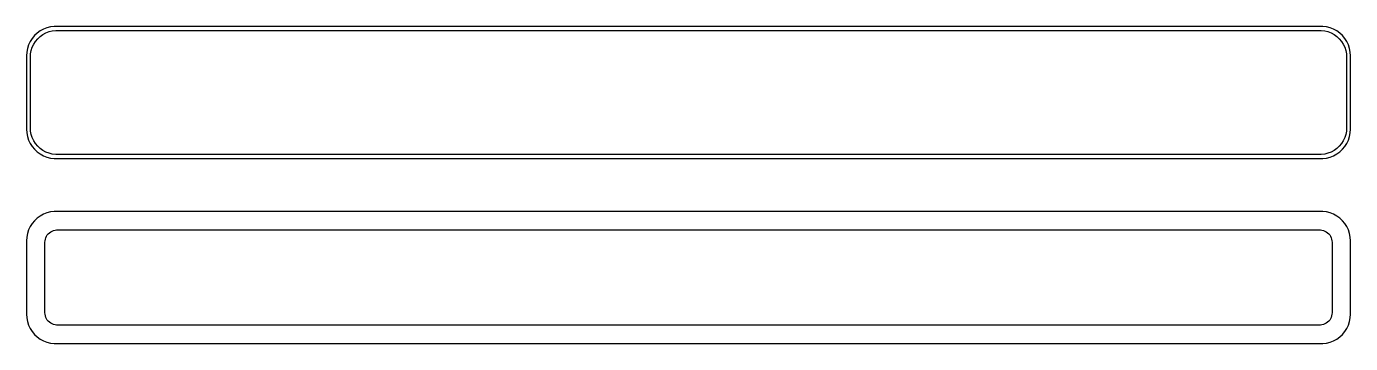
# Model space of a CAD drawing. Header units: metres. Extents: x -112 to 112, y 52 to 106.
import ezdxf

# ---------------------------------------------------------------- set-up
doc = ezdxf.new("R2010")
doc.units = ezdxf.units.M

msp = doc.modelspace()

# ---------------------------------------------------------------- linework, layer by layer
for p, q in [((-111.545, 103.689), (-111.882, 103.159)), ((-111.145, 104.173), (-111.545, 103.689)), ((-110.687, 104.603), (-111.145, 104.173)), ((-110.954, 103.191), (-110.588, 103.634)), ((-110.179, 104.972), (-110.687, 104.603)), ((-110.588, 103.634), (-110.168, 104.028)), ((-109.629, 105.274), (-110.179, 104.972)), ((-110.168, 104.028), (-109.703, 104.366)), ((-109.703, 104.366), (-109.199, 104.643)), ((-109.045, 105.505), (-109.629, 105.274)), ((-109.199, 104.643), (-108.665, 104.854)), ((-108.437, 105.661), (-109.045, 105.505)), ((-108.665, 104.854), (-108.108, 104.997)), ((-107.814, 105.74), (-108.437, 105.661)), ((-108.108, 104.997), (-107.537, 105.069)), ((107.814, 105.74), (-107.814, 105.74)), ((-107.537, 105.069), (107.537, 105.069)), ((107.537, 105.069), (108.108, 104.997)), ((108.437, 105.661), (107.814, 105.74)), ((108.108, 104.997), (108.665, 104.854)), ((109.045, 105.505), (108.437, 105.661)), ((108.665, 104.854), (109.199, 104.643)), ((109.629, 105.274), (109.045, 105.505)), ((109.199, 104.643), (109.703, 104.366)), ((110.179, 104.972), (109.629, 105.274)), ((109.703, 104.366), (110.168, 104.028)), ((110.168, 104.028), (110.588, 103.634)), ((110.687, 104.603), (110.179, 104.972)), ((110.588, 103.634), (110.954, 103.191)), ((111.145, 104.173), (110.687, 104.603)), ((111.545, 103.689), (111.145, 104.173)), ((111.882, 103.159), (111.545, 103.689)), ((-112.461, 101.377), (-112.5, 100.75)), ((-112.343, 101.993), (-112.461, 101.377)), ((-112.149, 102.591), (-112.343, 101.993)), ((-111.882, 103.159), (-112.149, 102.591)), ((-111.792, 101.074), (-111.685, 101.639)), ((-111.685, 101.639), (-111.507, 102.185)), ((-111.507, 102.185), (-111.262, 102.706)), ((-111.262, 102.706), (-110.954, 103.191)), ((110.954, 103.191), (111.262, 102.706)), ((111.262, 102.706), (111.507, 102.185)), ((111.507, 102.185), (111.685, 101.639)), ((111.685, 101.639), (111.792, 101.074)), ((112.149, 102.591), (111.882, 103.159)), ((112.343, 101.993), (112.149, 102.591)), ((112.461, 101.377), (112.343, 101.993)), ((112.5, 100.75), (112.461, 101.377)), ((-112.5, 100.75), (-112.5, 88.25)), ((-111.828, 100.5), (-111.792, 101.074)), ((-111.828, 88.5), (-111.828, 100.5)), ((111.792, 101.074), (111.828, 100.5)), ((111.828, 100.5), (111.828, 88.5)), ((112.5, 88.25), (112.5, 100.75)), ((-112.5, 88.25), (-112.461, 87.6233)), ((-111.792, 87.9262), (-111.828, 88.5)), ((-111.685, 87.3614), (-111.792, 87.9262)), ((111.792, 87.9262), (111.685, 87.3614)), ((111.828, 88.5), (111.792, 87.9262)), ((112.461, 87.6233), (112.5, 88.25)), ((-112.461, 87.6233), (-112.343, 87.0066)), ((-112.343, 87.0066), (-112.149, 86.4094)), ((-112.149, 86.4094), (-111.882, 85.8412)), ((-111.882, 85.8412), (-111.545, 85.3111)), ((-111.507, 86.8146), (-111.685, 87.3614)), ((-111.262, 86.2943), (-111.507, 86.8146)), ((-110.954, 85.8089), (-111.262, 86.2943)), ((-110.588, 85.3658), (-110.954, 85.8089)), ((110.954, 85.8089), (110.588, 85.3658)), ((111.262, 86.2943), (110.954, 85.8089)), ((111.507, 86.8146), (111.262, 86.2943)), ((111.685, 87.3614), (111.507, 86.8146)), ((111.545, 85.3111), (111.882, 85.8412)), ((111.882, 85.8412), (112.149, 86.4094)), ((112.149, 86.4094), (112.343, 87.0066)), ((112.343, 87.0066), (112.461, 87.6233)), ((-111.545, 85.3111), (-111.145, 84.8273)), ((-111.145, 84.8273), (-110.687, 84.3974)), ((-110.687, 84.3974), (-110.179, 84.0284)), ((-110.168, 84.9723), (-110.588, 85.3658)), ((-110.179, 84.0284), (-109.629, 83.7259)), ((-109.703, 84.6343), (-110.168, 84.9723)), ((-109.199, 84.3573), (-109.703, 84.6343)), ((-109.629, 83.7259), (-109.045, 83.4947)), ((-108.665, 84.1456), (-109.199, 84.3573)), ((-109.045, 83.4947), (-108.437, 83.3386)), ((-108.108, 84.0027), (-108.665, 84.1456)), ((-108.437, 83.3386), (-107.814, 83.2599)), ((-107.537, 83.9306), (-108.108, 84.0027)), ((-107.814, 83.2599), (107.814, 83.2599)), ((107.537, 83.9306), (-107.537, 83.9306)), ((108.108, 84.0027), (107.537, 83.9306)), ((107.814, 83.2599), (108.437, 83.3386)), ((108.665, 84.1456), (108.108, 84.0027)), ((108.437, 83.3386), (109.045, 83.4947)), ((109.199, 84.3573), (108.665, 84.1456)), ((109.045, 83.4947), (109.629, 83.7259)), ((109.703, 84.6343), (109.199, 84.3573)), ((109.629, 83.7259), (110.179, 84.0284)), ((110.168, 84.9723), (109.703, 84.6343)), ((110.588, 85.3658), (110.168, 84.9723)), ((110.179, 84.0284), (110.687, 84.3974)), ((110.687, 84.3974), (111.145, 84.8273)), ((111.145, 84.8273), (111.545, 85.3111)), ((-111.545, 72.1889), (-111.882, 71.6588)), ((-111.145, 72.6727), (-111.545, 72.1889)), ((-110.687, 73.1026), (-111.145, 72.6727)), ((-110.179, 73.4716), (-110.687, 73.1026)), ((-109.629, 73.7741), (-110.179, 73.4716)), ((-109.045, 74.0053), (-109.629, 73.7741)), ((-108.437, 74.1614), (-109.045, 74.0053)), ((-107.814, 74.2401), (-108.437, 74.1614)), ((107.814, 74.2401), (-107.814, 74.2401)), ((108.437, 74.1614), (107.814, 74.2401)), ((109.045, 74.0053), (108.437, 74.1614)), ((109.629, 73.7741), (109.045, 74.0053)), ((110.179, 73.4716), (109.629, 73.7741)), ((110.687, 73.1026), (110.179, 73.4716)), ((111.145, 72.6727), (110.687, 73.1026)), ((111.545, 72.1889), (111.145, 72.6727)), ((111.882, 71.6588), (111.545, 72.1889)), ((-112.461, 69.8767), (-112.5, 69.25)), ((-112.343, 70.4934), (-112.461, 69.8767)), ((-112.149, 71.0906), (-112.343, 70.4934)), ((-111.882, 71.6588), (-112.149, 71.0906)), ((-109.293, 69.5246), (-109.211, 69.7766)), ((-109.211, 69.7766), (-109.099, 70.0163)), ((-109.099, 70.0163), (-108.957, 70.24)), ((-108.957, 70.24), (-108.788, 70.4441)), ((-108.788, 70.4441), (-108.595, 70.6255)), ((-108.595, 70.6255), (-108.38, 70.7812)), ((-108.38, 70.7812), (-108.148, 70.9088)), ((-108.148, 70.9088), (-107.902, 71.0064)), ((-107.902, 71.0064), (-107.645, 71.0723)), ((-107.645, 71.0723), (-107.382, 71.1055)), ((-107.382, 71.1055), (107.382, 71.1055)), ((107.382, 71.1055), (107.645, 71.0723)), ((107.645, 71.0723), (107.902, 71.0064)), ((107.902, 71.0064), (108.148, 70.9088)), ((108.148, 70.9088), (108.38, 70.7812)), ((108.38, 70.7812), (108.595, 70.6255)), ((108.595, 70.6255), (108.788, 70.4441)), ((108.788, 70.4441), (108.957, 70.24)), ((108.957, 70.24), (109.099, 70.0163)), ((109.099, 70.0163), (109.211, 69.7766)), ((109.211, 69.7766), (109.293, 69.5246)), ((112.149, 71.0906), (111.882, 71.6588)), ((112.343, 70.4934), (112.149, 71.0906)), ((112.461, 69.8767), (112.343, 70.4934)), ((112.5, 69.25), (112.461, 69.8767)), ((-112.5, 69.25), (-112.5, 56.75)), ((-109.36, 69), (-109.343, 69.2644)), ((-109.36, 57), (-109.36, 69)), ((-109.343, 69.2644), (-109.293, 69.5246)), ((109.293, 69.5246), (109.343, 69.2644)), ((109.343, 69.2644), (109.36, 69)), ((109.36, 69), (109.36, 57)), ((112.5, 56.75), (112.5, 69.25)), ((-112.5, 56.75), (-112.461, 56.1233)), ((-109.343, 56.7356), (-109.36, 57)), ((-109.293, 56.4754), (-109.343, 56.7356)), ((-109.211, 56.2234), (-109.293, 56.4754)), ((109.293, 56.4754), (109.211, 56.2234)), ((109.343, 56.7356), (109.293, 56.4754)), ((109.36, 57), (109.343, 56.7356)), ((112.461, 56.1233), (112.5, 56.75)), ((-112.461, 56.1233), (-112.343, 55.5066)), ((-112.343, 55.5066), (-112.149, 54.9094)), ((-112.149, 54.9094), (-111.882, 54.3412)), ((-111.882, 54.3412), (-111.545, 53.8111)), ((-109.099, 55.9837), (-109.211, 56.2234)), ((-108.957, 55.76), (-109.099, 55.9837)), ((-108.788, 55.5559), (-108.957, 55.76)), ((-108.595, 55.3745), (-108.788, 55.5559)), ((-108.38, 55.2188), (-108.595, 55.3745)), ((-108.148, 55.0912), (-108.38, 55.2188)), ((-107.902, 54.9936), (-108.148, 55.0912)), ((-107.645, 54.9277), (-107.902, 54.9936)), ((-107.382, 54.8945), (-107.645, 54.9277)), ((107.382, 54.8945), (-107.382, 54.8945)), ((107.645, 54.9277), (107.382, 54.8945)), ((107.902, 54.9936), (107.645, 54.9277)), ((108.148, 55.0912), (107.902, 54.9936)), ((108.38, 55.2188), (108.148, 55.0912)), ((108.595, 55.3745), (108.38, 55.2188)), ((108.788, 55.5559), (108.595, 55.3745)), ((108.957, 55.76), (108.788, 55.5559)), ((109.099, 55.9837), (108.957, 55.76)), ((109.211, 56.2234), (109.099, 55.9837)), ((111.545, 53.8111), (111.882, 54.3412)), ((111.882, 54.3412), (112.149, 54.9094)), ((112.149, 54.9094), (112.343, 55.5066)), ((112.343, 55.5066), (112.461, 56.1233)), ((-111.545, 53.8111), (-111.145, 53.3273)), ((-111.145, 53.3273), (-110.687, 52.8974)), ((-110.687, 52.8974), (-110.179, 52.5284)), ((-110.179, 52.5284), (-109.629, 52.2259)), ((-109.629, 52.2259), (-109.045, 51.9947)), ((-109.045, 51.9947), (-108.437, 51.8386)), ((-108.437, 51.8386), (-107.814, 51.7599)), ((-107.814, 51.7599), (107.814, 51.7599)), ((107.814, 51.7599), (108.437, 51.8386)), ((108.437, 51.8386), (109.045, 51.9947)), ((109.045, 51.9947), (109.629, 52.2259)), ((109.629, 52.2259), (110.179, 52.5284)), ((110.179, 52.5284), (110.687, 52.8974)), ((110.687, 52.8974), (111.145, 53.3273)), ((111.145, 53.3273), (111.545, 53.8111))]:
    msp.add_line(p, q)

doc.saveas('drawing.dxf')
